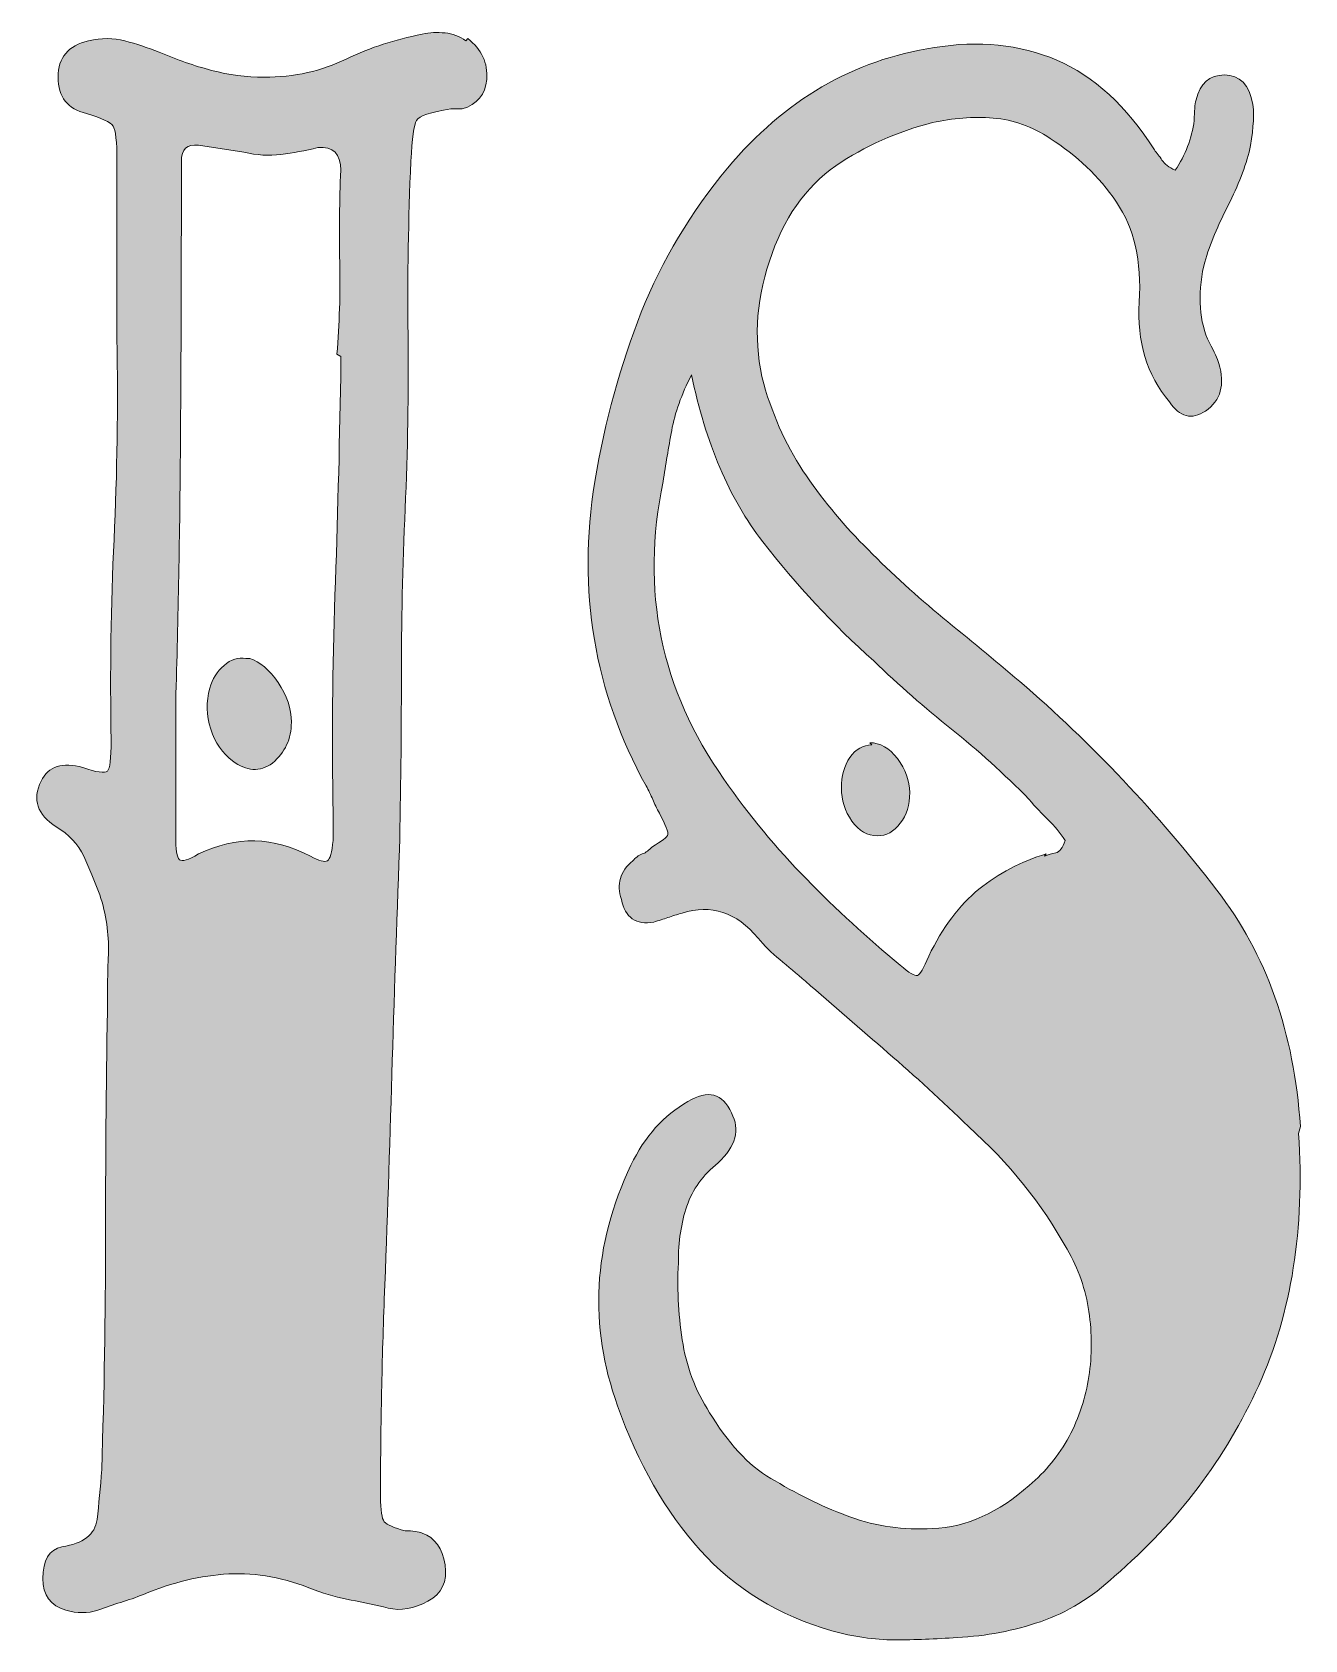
# Model space of a CAD drawing. Header units: inches. Extents: x 95 to 987, y -1033 to -47.
# Drawn here: x 455.6 to 520.9, y -869.9 to -787.6 of the extents above; entities that cross this region are included whole.
import ezdxf

# ---------------------------------------------------------------- set-up
doc = ezdxf.new("R2010")
doc.units = ezdxf.units.IN
doc.header["$MEASUREMENT"] = 0
doc.layers.add('Layer 1', color=7, linetype='Continuous')

# ---------------------------------------------------------------- blocks, each defined once
blk = doc.blocks.new('block 2')
at = {"layer": 'Layer 1', "true_color": 0x71020c}
h = blk.add_hatch(color=16, dxfattribs=at)
h.dxf.hatch_style = 2
edge = h.paths.add_edge_path()
edge.add_spline(control_points=[(470.09, -867.385), (470.737, -867.616), (471.37, -867.791), (471.985, -867.909), (472.599, -868.024), (473.233, -868.161), (473.879, -868.317), (474.526, -868.472), (475.208, -868.354), (475.922, -867.965), (476.633, -867.579), (476.925, -866.959), (476.797, -866.103), (476.665, -865.252), (476.276, -864.707), (475.629, -864.474), (475.436, -864.399), (475.143, -864.358), (474.754, -864.358), (474.172, -864.203), (473.815, -864.05), (473.686, -863.891), (473.555, -863.738), (473.493, -863.312), (473.493, -862.611), (473.493, -860.907), (473.506, -859.219), (473.541, -857.55), (473.573, -855.881), (473.622, -854.193), (473.686, -852.486), (473.834, -848.605), (473.963, -844.765), (474.075, -840.962), (474.185, -837.162), (474.314, -833.322), (474.464, -829.439), (474.526, -826.492), (474.561, -823.583), (474.561, -820.712), (474.561, -817.84), (474.625, -814.931), (474.754, -811.982), (474.883, -809.033), (474.934, -806.064), (474.902, -803.078), (474.867, -800.091), (474.915, -797.123), (475.047, -794.173), (475.111, -793.009), (475.208, -792.311), (475.339, -792.077), (475.468, -791.844), (476.05, -791.653), (477.089, -791.495), (477.089, -791.495), (477.671, -791.495), (477.671, -791.495), (478.447, -791.262), (478.868, -790.76), (478.935, -789.981), (478.997, -789.131), (478.675, -788.43), (477.961, -787.888), (477.961, -787.888), (477.865, -788.004), (477.865, -788.004), (477.54, -787.77), (477.186, -787.636), (476.797, -787.596), (476.407, -787.558), (476.018, -787.58), (475.629, -787.655), (474.915, -787.81), (474.247, -787.985), (473.63, -788.178), (473.01, -788.374), (472.377, -788.626), (471.724, -788.935), (470.487, -789.557), (469.086, -789.866), (467.522, -789.866), (466.612, -789.866), (465.716, -789.751), (464.836, -789.517), (463.955, -789.284), (463.059, -788.975), (462.149, -788.586), (461.562, -788.352), (460.977, -788.159), (460.389, -788.004), (459.804, -787.848), (459.184, -787.848), (458.534, -788.004), (457.49, -788.237), (456.97, -788.86), (456.97, -789.866), (456.97, -790.875), (457.456, -791.495), (458.427, -791.728), (459.205, -791.962), (459.659, -792.177), (459.788, -792.37), (459.919, -792.563), (459.984, -793.164), (459.984, -794.173), (459.984, -794.173), (459.984, -803.252), (459.984, -803.252), (460.048, -806.743), (459.997, -810.176), (459.839, -813.552), (459.675, -816.928), (459.627, -820.36), (459.691, -823.854), (459.691, -824.785), (459.627, -825.309), (459.498, -825.424), (459.366, -825.54), (458.945, -825.483), (458.234, -825.25), (457.198, -824.941), (456.484, -825.175), (456.095, -825.947), (455.641, -826.879), (455.902, -827.657), (456.873, -828.277), (457.52, -828.666), (457.99, -829.168), (458.282, -829.79), (458.575, -830.41), (458.848, -831.071), (459.109, -831.768), (459.431, -832.777), (459.578, -833.768), (459.546, -834.736), (459.511, -835.708), (459.498, -836.695), (459.498, -837.704), (459.431, -841.66), (459.401, -845.581), (459.401, -849.459), (459.401, -853.339), (459.334, -857.257), (459.205, -861.216), (459.141, -862.147), (459.06, -863), (458.964, -863.776), (458.865, -864.552), (458.266, -865.018), (457.166, -865.171), (456.516, -865.33), (456.192, -865.872), (456.192, -866.803), (456.192, -867.656), (456.581, -868.199), (457.359, -868.432), (457.941, -868.588), (458.491, -868.588), (459.012, -868.432), (459.401, -868.276), (459.788, -868.14), (460.177, -868.024), (460.566, -867.909), (460.955, -867.775), (461.344, -867.616), (462.834, -866.996), (464.291, -866.647), (465.716, -866.57), (467.141, -866.492), (468.598, -866.763), (470.09, -867.385)], knot_values=[0, 0, 0, 0, 1, 1, 1, 2, 2, 2, 3, 3, 3, 4, 4, 4, 5, 5, 5, 6, 6, 6, 7, 7, 7, 8, 8, 8, 9, 9, 9, 10, 10, 10, 11, 11, 11, 12, 12, 12, 13, 13, 13, 14, 14, 14, 15, 15, 15, 16, 16, 16, 17, 17, 17, 18, 18, 18, 19, 19, 19, 20, 20, 20, 21, 21, 21, 22, 22, 22, 23, 23, 23, 24, 24, 24, 25, 25, 25, 26, 26, 26, 27, 27, 27, 28, 28, 28, 29, 29, 29, 30, 30, 30, 31, 31, 31, 32, 32, 32, 33, 33, 33, 34, 34, 34, 35, 35, 35, 36, 36, 36, 37, 37, 37, 38, 38, 38, 39, 39, 39, 40, 40, 40, 41, 41, 41, 42, 42, 42, 43, 43, 43, 44, 44, 44, 45, 45, 45, 46, 46, 46, 47, 47, 47, 48, 48, 48, 49, 49, 49, 50, 50, 50, 51, 51, 51, 52, 52, 52, 53, 53, 53, 54, 54, 54, 55, 55, 55, 56, 56, 56, 57, 57, 57, 57], degree=3, periodic=1)
edge = h.paths.add_edge_path()
edge.add_spline(control_points=[(463.191, -829.965), (463.059, -829.847), (462.995, -829.439), (462.995, -828.741), (462.995, -828.741), (462.995, -821.874), (462.995, -821.874), (463.126, -817.607), (463.207, -813.243), (463.239, -808.78), (463.271, -804.32), (463.287, -799.801), (463.287, -795.22), (463.287, -795.22), (463.287, -794.173), (463.287, -794.173), (463.287, -793.553), (463.58, -793.282), (464.162, -793.357), (464.162, -793.357), (466.494, -793.706), (466.494, -793.706), (467.141, -793.865), (467.774, -793.902), (468.389, -793.824), (469.006, -793.747), (469.637, -793.631), (470.286, -793.476), (471.062, -793.398), (471.451, -793.784), (471.451, -794.638), (471.386, -796.191), (471.37, -797.764), (471.402, -799.353), (471.435, -800.944), (471.386, -802.514), (471.258, -804.065), (471.258, -804.065), (471.451, -804.183), (471.451, -804.183), (471.451, -804.183), (471.451, -805.23), (471.451, -805.23), (471.386, -808.955), (471.29, -812.68), (471.158, -816.404), (471.029, -820.129), (470.997, -823.854), (471.062, -827.576), (471.062, -827.576), (471.062, -828.975), (471.062, -828.975), (470.997, -829.597), (470.901, -829.946), (470.772, -830.021), (470.64, -830.099), (470.348, -830.021), (469.897, -829.79), (468.016, -828.781), (466.105, -828.741), (464.162, -829.672), (463.644, -829.984), (463.319, -830.08), (463.191, -829.965)], knot_values=[0, 0, 0, 0, 1, 1, 1, 2, 2, 2, 3, 3, 3, 4, 4, 4, 5, 5, 5, 6, 6, 6, 7, 7, 7, 8, 8, 8, 9, 9, 9, 10, 10, 10, 11, 11, 11, 12, 12, 12, 13, 13, 13, 14, 14, 14, 15, 15, 15, 16, 16, 16, 17, 17, 17, 18, 18, 18, 19, 19, 19, 20, 20, 20, 21, 21, 21, 21], degree=3, periodic=1)
h = blk.add_hatch(color=16, dxfattribs=at)
h.dxf.hatch_style = 2
edge = h.paths.add_edge_path()
edge.add_spline(control_points=[(516.351, -831.535), (513.305, -827.576), (509.937, -824.01), (506.244, -820.827), (504.948, -819.74), (503.636, -818.656), (502.307, -817.566), (500.979, -816.482), (499.699, -815.318), (498.47, -814.075), (497.302, -812.913), (496.25, -811.652), (495.311, -810.294), (494.372, -808.936), (493.642, -807.366), (493.124, -805.579), (492.606, -803.563), (492.702, -801.467), (493.416, -799.294), (494.127, -797.123), (495.263, -795.494), (496.816, -794.407), (498.306, -793.398), (499.959, -792.66), (501.773, -792.193), (502.809, -791.962), (503.848, -791.884), (504.883, -791.962), (505.919, -792.04), (506.891, -792.389), (507.801, -793.009), (509.161, -793.865), (510.294, -794.949), (511.201, -796.267), (512.108, -797.587), (512.497, -799.294), (512.368, -801.39), (512.237, -803.408), (512.755, -805.114), (513.922, -806.51), (514.44, -807.288), (515.054, -807.441), (515.768, -806.977), (516.546, -806.435), (516.772, -805.619), (516.45, -804.532), (516.383, -804.299), (516.222, -803.95), (515.964, -803.485), (515.444, -802.399), (515.347, -801.081), (515.672, -799.527), (515.929, -798.596), (516.318, -797.627), (516.836, -796.618), (517.354, -795.609), (517.743, -794.638), (518.004, -793.706), (518.197, -792.775), (518.261, -791.962), (518.197, -791.262), (518.004, -790.255), (517.518, -789.751), (516.74, -789.751), (515.964, -789.751), (515.476, -790.177), (515.282, -791.031), (515.218, -791.262), (515.186, -791.613), (515.186, -792.077), (515.054, -793.009), (514.732, -793.865), (514.214, -794.638), (513.89, -794.485), (513.662, -794.31), (513.533, -794.114), (513.404, -793.921), (513.272, -793.747), (513.144, -793.591), (511.719, -791.342), (510.049, -789.807), (508.139, -788.994), (506.228, -788.178), (504.137, -787.966), (501.872, -788.352), (497.723, -788.975), (494.195, -791.031), (491.277, -794.522), (489.399, -796.774), (487.926, -799.235), (486.855, -801.913), (485.787, -804.591), (484.992, -807.481), (484.474, -810.584), (483.567, -816.171), (484.442, -821.372), (487.099, -826.181), (487.228, -826.414), (487.343, -826.645), (487.44, -826.879), (487.536, -827.112), (487.649, -827.346), (487.778, -827.576), (488.103, -828.199), (488.248, -828.567), (488.215, -828.682), (488.183, -828.8), (487.909, -829.015), (487.392, -829.323), (487.26, -829.479), (487.099, -829.597), (486.906, -829.672), (486.71, -829.75), (486.549, -829.868), (486.417, -830.021), (485.771, -830.566), (485.575, -831.226), (485.835, -832.002), (486.031, -832.933), (486.578, -833.322), (487.488, -833.164), (487.746, -833.089), (487.99, -833.011), (488.215, -832.933), (488.443, -832.855), (488.685, -832.777), (488.945, -832.699), (490.435, -832.233), (491.731, -832.662), (492.834, -833.98), (493.156, -834.369), (493.529, -834.736), (493.95, -835.085), (494.372, -835.434), (494.809, -835.804), (495.263, -836.191), (496.688, -837.433), (498.097, -838.654), (499.489, -839.857), (500.882, -841.062), (502.259, -842.32), (503.619, -843.641), (505.694, -845.503), (507.377, -847.596), (508.673, -849.926), (509.258, -850.935), (509.628, -852.003), (509.792, -853.127), (509.953, -854.252), (509.953, -855.357), (509.792, -856.444), (509.628, -857.531), (509.29, -858.559), (508.772, -859.528), (508.251, -860.499), (507.572, -861.331), (506.73, -862.029), (505.176, -863.427), (503.523, -864.165), (501.773, -864.243), (500.284, -864.321), (498.891, -864.125), (497.595, -863.661), (496.298, -863.194), (495.002, -862.574), (493.709, -861.798), (492.541, -861.178), (491.473, -860.091), (490.499, -858.537), (489.724, -857.375), (489.219, -856.133), (488.994, -854.813), (488.766, -853.495), (488.685, -852.099), (488.752, -850.623), (488.752, -849.537), (488.897, -848.568), (489.19, -847.714), (489.479, -846.861), (490.013, -846.123), (490.792, -845.503), (491.699, -844.65), (491.924, -843.796), (491.473, -842.943), (491.017, -841.934), (490.274, -841.741), (489.238, -842.361), (488.006, -843.058), (487.035, -844.145), (486.321, -845.618), (484.378, -849.733), (484.15, -853.844), (485.642, -857.955), (486.678, -860.907), (488.087, -863.368), (489.869, -865.349), (491.65, -867.326), (493.902, -868.706), (496.623, -869.479), (497.723, -869.787), (498.794, -869.946), (499.83, -869.946), (500.866, -869.946), (501.934, -869.905), (503.037, -869.828), (504.527, -869.75), (505.954, -869.479), (507.312, -869.014), (508.673, -868.547), (509.937, -867.775), (511.104, -866.685), (514.343, -863.891), (516.804, -860.633), (518.489, -856.909), (520.175, -853.184), (520.854, -848.876), (520.532, -843.99), (520.532, -843.99), (520.628, -843.641), (520.628, -843.641), (520.304, -838.829), (518.879, -834.793), (516.351, -831.535)], knot_values=[0, 0, 0, 0, 1, 1, 1, 2, 2, 2, 3, 3, 3, 4, 4, 4, 5, 5, 5, 6, 6, 6, 7, 7, 7, 8, 8, 8, 9, 9, 9, 10, 10, 10, 11, 11, 11, 12, 12, 12, 13, 13, 13, 14, 14, 14, 15, 15, 15, 16, 16, 16, 17, 17, 17, 18, 18, 18, 19, 19, 19, 20, 20, 20, 21, 21, 21, 22, 22, 22, 23, 23, 23, 24, 24, 24, 25, 25, 25, 26, 26, 26, 27, 27, 27, 28, 28, 28, 29, 29, 29, 30, 30, 30, 31, 31, 31, 32, 32, 32, 33, 33, 33, 34, 34, 34, 35, 35, 35, 36, 36, 36, 37, 37, 37, 38, 38, 38, 39, 39, 39, 40, 40, 40, 41, 41, 41, 42, 42, 42, 43, 43, 43, 44, 44, 44, 45, 45, 45, 46, 46, 46, 47, 47, 47, 48, 48, 48, 49, 49, 49, 50, 50, 50, 51, 51, 51, 52, 52, 52, 53, 53, 53, 54, 54, 54, 55, 55, 55, 56, 56, 56, 57, 57, 57, 58, 58, 58, 59, 59, 59, 60, 60, 60, 61, 61, 61, 62, 62, 62, 63, 63, 63, 64, 64, 64, 65, 65, 65, 66, 66, 66, 67, 67, 67, 68, 68, 68, 69, 69, 69, 70, 70, 70, 71, 71, 71, 72, 72, 72, 73, 73, 73, 74, 74, 74, 74], degree=3, periodic=1)
edge = h.paths.add_edge_path()
edge.add_spline(control_points=[(508.09, -829.613), (507.897, -829.654), (507.701, -829.713), (507.508, -829.79), (507.508, -829.79), (507.605, -829.672), (507.605, -829.672), (506.308, -830.061), (505.16, -830.663), (504.156, -831.476), (503.15, -832.292), (502.291, -833.437), (501.58, -834.911), (501.32, -835.533), (501.126, -835.861), (500.998, -835.901), (500.866, -835.939), (500.574, -835.764), (500.123, -835.375), (498.437, -833.98), (496.833, -832.506), (495.311, -830.952), (493.789, -829.401), (492.378, -827.695), (491.084, -825.832), (487.842, -821.254), (486.806, -816.171), (487.974, -810.584), (488.103, -809.73), (488.248, -808.858), (488.411, -807.964), (488.572, -807.073), (488.913, -806.123), (489.431, -805.114), (490.145, -808.606), (491.358, -811.456), (493.075, -813.67), (494.793, -815.881), (496.688, -817.918), (498.762, -819.78), (500.056, -821.02), (501.384, -822.185), (502.745, -823.272), (504.105, -824.359), (505.434, -825.561), (506.73, -826.879), (507.054, -827.268), (507.377, -827.617), (507.701, -827.928), (508.026, -828.237), (508.318, -828.588), (508.576, -828.975), (508.447, -829.364), (508.286, -829.576), (508.09, -829.613)], knot_values=[0, 0, 0, 0, 1, 1, 1, 2, 2, 2, 3, 3, 3, 4, 4, 4, 5, 5, 5, 6, 6, 6, 7, 7, 7, 8, 8, 8, 9, 9, 9, 10, 10, 10, 11, 11, 11, 12, 12, 12, 13, 13, 13, 14, 14, 14, 15, 15, 15, 16, 16, 16, 17, 17, 17, 18, 18, 18, 18], degree=3, periodic=1)
h = blk.add_hatch(color=16, dxfattribs=at)
h.dxf.hatch_style = 2
edge = h.paths.add_edge_path()
edge.add_spline(control_points=[(468.925, -822.923), (468.925, -822.223), (468.697, -821.546), (468.244, -820.886), (467.79, -820.226), (467.305, -819.818), (466.787, -819.662), (466.787, -819.662), (466.591, -819.662), (466.591, -819.662), (466.204, -819.587), (465.829, -819.703), (465.474, -820.011), (465.117, -820.323), (464.873, -820.712), (464.744, -821.176), (464.551, -821.874), (464.567, -822.571), (464.793, -823.272), (465.021, -823.97), (465.391, -824.514), (465.912, -824.901), (466.623, -825.446), (467.305, -825.483), (467.951, -825.016), (468.598, -824.474), (468.925, -823.776), (468.925, -822.923)], knot_values=[0, 0, 0, 0, 1, 1, 1, 2, 2, 2, 3, 3, 3, 4, 4, 4, 5, 5, 5, 6, 6, 6, 7, 7, 7, 8, 8, 8, 9, 9, 9, 9], degree=3, periodic=1)
h = blk.add_hatch(color=16, dxfattribs=at)
h.dxf.hatch_style = 2
edge = h.paths.add_edge_path()
edge.add_spline(control_points=[(498.566, -823.97), (498.566, -823.97), (498.663, -824.085), (498.663, -824.085), (498.209, -824.085), (497.839, -824.3), (497.546, -824.726), (497.254, -825.153), (497.109, -825.676), (497.109, -826.296), (497.109, -826.919), (497.286, -827.483), (497.643, -827.984), (498, -828.492), (498.437, -828.741), (498.955, -828.741), (499.409, -828.741), (499.798, -828.529), (500.123, -828.102), (500.445, -827.676), (500.608, -827.152), (500.608, -826.53), (500.608, -825.91), (500.396, -825.328), (499.975, -824.785), (499.554, -824.243), (499.084, -823.97), (498.566, -823.97)], knot_values=[0, 0, 0, 0, 1, 1, 1, 2, 2, 2, 3, 3, 3, 4, 4, 4, 5, 5, 5, 6, 6, 6, 7, 7, 7, 8, 8, 8, 9, 9, 9, 9], degree=3, periodic=1)
at = {"layer": 'Layer 1', "lineweight": 0}
for points, knots in [([(470.09, -867.385), (470.737, -867.616), (471.37, -867.791), (471.985, -867.909), (472.599, -868.024), (473.233, -868.161), (473.879, -868.317), (474.526, -868.472), (475.208, -868.354), (475.922, -867.965), (476.633, -867.579), (476.925, -866.959), (476.797, -866.103), (476.665, -865.252), (476.276, -864.707), (475.629, -864.474), (475.436, -864.399), (475.143, -864.358), (474.754, -864.358), (474.172, -864.203), (473.815, -864.05), (473.686, -863.891), (473.555, -863.738), (473.493, -863.312), (473.493, -862.611), (473.493, -860.907), (473.506, -859.219), (473.541, -857.55), (473.573, -855.881), (473.622, -854.193), (473.686, -852.486), (473.834, -848.605), (473.963, -844.765), (474.075, -840.962), (474.185, -837.162), (474.314, -833.322), (474.464, -829.439), (474.526, -826.492), (474.561, -823.583), (474.561, -820.712), (474.561, -817.84), (474.625, -814.931), (474.754, -811.982), (474.883, -809.033), (474.934, -806.064), (474.902, -803.078), (474.867, -800.091), (474.915, -797.123), (475.047, -794.173), (475.111, -793.009), (475.208, -792.311), (475.339, -792.077), (475.468, -791.844), (476.05, -791.653), (477.089, -791.495), (477.089, -791.495), (477.671, -791.495), (477.671, -791.495), (478.447, -791.262), (478.868, -790.76), (478.935, -789.981), (478.997, -789.131), (478.675, -788.43), (477.961, -787.888), (477.961, -787.888), (477.865, -788.004), (477.865, -788.004), (477.54, -787.77), (477.186, -787.636), (476.797, -787.596), (476.407, -787.558), (476.018, -787.58), (475.629, -787.655), (474.915, -787.81), (474.247, -787.985), (473.63, -788.178), (473.01, -788.374), (472.377, -788.626), (471.724, -788.935), (470.487, -789.557), (469.086, -789.866), (467.522, -789.866), (466.612, -789.866), (465.716, -789.751), (464.836, -789.517), (463.955, -789.284), (463.059, -788.975), (462.149, -788.586), (461.562, -788.352), (460.977, -788.159), (460.389, -788.004), (459.804, -787.848), (459.184, -787.848), (458.534, -788.004), (457.49, -788.237), (456.97, -788.86), (456.97, -789.866), (456.97, -790.875), (457.456, -791.495), (458.427, -791.728), (459.205, -791.962), (459.659, -792.177), (459.788, -792.37), (459.919, -792.563), (459.984, -793.164), (459.984, -794.173), (459.984, -794.173), (459.984, -803.252), (459.984, -803.252), (460.048, -806.743), (459.997, -810.176), (459.839, -813.552), (459.675, -816.928), (459.627, -820.36), (459.691, -823.854), (459.691, -824.785), (459.627, -825.309), (459.498, -825.424), (459.366, -825.54), (458.945, -825.483), (458.234, -825.25), (457.198, -824.941), (456.484, -825.175), (456.095, -825.947), (455.641, -826.879), (455.902, -827.657), (456.873, -828.277), (457.52, -828.666), (457.99, -829.168), (458.282, -829.79), (458.575, -830.41), (458.848, -831.071), (459.109, -831.768), (459.431, -832.777), (459.578, -833.768), (459.546, -834.736), (459.511, -835.708), (459.498, -836.695), (459.498, -837.704), (459.431, -841.66), (459.401, -845.581), (459.401, -849.459), (459.401, -853.339), (459.334, -857.257), (459.205, -861.216), (459.141, -862.147), (459.06, -863), (458.964, -863.776), (458.865, -864.552), (458.266, -865.018), (457.166, -865.171), (456.516, -865.33), (456.192, -865.872), (456.192, -866.803), (456.192, -867.656), (456.581, -868.199), (457.359, -868.432), (457.941, -868.588), (458.491, -868.588), (459.012, -868.432), (459.401, -868.276), (459.788, -868.14), (460.177, -868.024), (460.566, -867.909), (460.955, -867.775), (461.344, -867.616), (462.834, -866.996), (464.291, -866.647), (465.716, -866.57), (467.141, -866.492), (468.598, -866.763), (470.09, -867.385)], [0, 0, 0, 0, 1, 1, 1, 2, 2, 2, 3, 3, 3, 4, 4, 4, 5, 5, 5, 6, 6, 6, 7, 7, 7, 8, 8, 8, 9, 9, 9, 10, 10, 10, 11, 11, 11, 12, 12, 12, 13, 13, 13, 14, 14, 14, 15, 15, 15, 16, 16, 16, 17, 17, 17, 18, 18, 18, 19, 19, 19, 20, 20, 20, 21, 21, 21, 22, 22, 22, 23, 23, 23, 24, 24, 24, 25, 25, 25, 26, 26, 26, 27, 27, 27, 28, 28, 28, 29, 29, 29, 30, 30, 30, 31, 31, 31, 32, 32, 32, 33, 33, 33, 34, 34, 34, 35, 35, 35, 36, 36, 36, 37, 37, 37, 38, 38, 38, 39, 39, 39, 40, 40, 40, 41, 41, 41, 42, 42, 42, 43, 43, 43, 44, 44, 44, 45, 45, 45, 46, 46, 46, 47, 47, 47, 48, 48, 48, 49, 49, 49, 50, 50, 50, 51, 51, 51, 52, 52, 52, 53, 53, 53, 54, 54, 54, 55, 55, 55, 56, 56, 56, 57, 57, 57, 57]), ([(516.351, -831.535), (513.305, -827.576), (509.937, -824.01), (506.244, -820.827), (504.948, -819.74), (503.636, -818.656), (502.307, -817.566), (500.979, -816.482), (499.699, -815.318), (498.47, -814.075), (497.302, -812.913), (496.25, -811.652), (495.311, -810.294), (494.372, -808.936), (493.642, -807.366), (493.124, -805.579), (492.606, -803.563), (492.702, -801.467), (493.416, -799.294), (494.127, -797.123), (495.263, -795.494), (496.816, -794.407), (498.306, -793.398), (499.959, -792.66), (501.773, -792.193), (502.809, -791.962), (503.848, -791.884), (504.883, -791.962), (505.919, -792.04), (506.891, -792.389), (507.801, -793.009), (509.161, -793.865), (510.294, -794.949), (511.201, -796.267), (512.108, -797.587), (512.497, -799.294), (512.368, -801.39), (512.237, -803.408), (512.755, -805.114), (513.922, -806.51), (514.44, -807.288), (515.054, -807.441), (515.768, -806.977), (516.546, -806.435), (516.772, -805.619), (516.45, -804.532), (516.383, -804.299), (516.222, -803.95), (515.964, -803.485), (515.444, -802.399), (515.347, -801.081), (515.672, -799.527), (515.929, -798.596), (516.318, -797.627), (516.836, -796.618), (517.354, -795.609), (517.743, -794.638), (518.004, -793.706), (518.197, -792.775), (518.261, -791.962), (518.197, -791.262), (518.004, -790.255), (517.518, -789.751), (516.74, -789.751), (515.964, -789.751), (515.476, -790.177), (515.282, -791.031), (515.218, -791.262), (515.186, -791.613), (515.186, -792.077), (515.054, -793.009), (514.732, -793.865), (514.214, -794.638), (513.89, -794.485), (513.662, -794.31), (513.533, -794.114), (513.404, -793.921), (513.272, -793.747), (513.144, -793.591), (511.719, -791.342), (510.049, -789.807), (508.139, -788.994), (506.228, -788.178), (504.137, -787.966), (501.872, -788.352), (497.723, -788.975), (494.195, -791.031), (491.277, -794.522), (489.399, -796.774), (487.926, -799.235), (486.855, -801.913), (485.787, -804.591), (484.992, -807.481), (484.474, -810.584), (483.567, -816.171), (484.442, -821.372), (487.099, -826.181), (487.228, -826.414), (487.343, -826.645), (487.44, -826.879), (487.536, -827.112), (487.649, -827.346), (487.778, -827.576), (488.103, -828.199), (488.248, -828.567), (488.215, -828.682), (488.183, -828.8), (487.909, -829.015), (487.392, -829.323), (487.26, -829.479), (487.099, -829.597), (486.906, -829.672), (486.71, -829.75), (486.549, -829.868), (486.417, -830.021), (485.771, -830.566), (485.575, -831.226), (485.835, -832.002), (486.031, -832.933), (486.578, -833.322), (487.488, -833.164), (487.746, -833.089), (487.99, -833.011), (488.215, -832.933), (488.443, -832.855), (488.685, -832.777), (488.945, -832.699), (490.435, -832.233), (491.731, -832.662), (492.834, -833.98), (493.156, -834.369), (493.529, -834.736), (493.95, -835.085), (494.372, -835.434), (494.809, -835.804), (495.263, -836.191), (496.688, -837.433), (498.097, -838.654), (499.489, -839.857), (500.882, -841.062), (502.259, -842.32), (503.619, -843.641), (505.694, -845.503), (507.377, -847.596), (508.673, -849.926), (509.258, -850.935), (509.628, -852.003), (509.792, -853.127), (509.953, -854.252), (509.953, -855.357), (509.792, -856.444), (509.628, -857.531), (509.29, -858.559), (508.772, -859.528), (508.251, -860.499), (507.572, -861.331), (506.73, -862.029), (505.176, -863.427), (503.523, -864.165), (501.773, -864.243), (500.284, -864.321), (498.891, -864.125), (497.595, -863.661), (496.298, -863.194), (495.002, -862.574), (493.709, -861.798), (492.541, -861.178), (491.473, -860.091), (490.499, -858.537), (489.724, -857.375), (489.219, -856.133), (488.994, -854.813), (488.766, -853.495), (488.685, -852.099), (488.752, -850.623), (488.752, -849.537), (488.897, -848.568), (489.19, -847.714), (489.479, -846.861), (490.013, -846.123), (490.792, -845.503), (491.699, -844.65), (491.924, -843.796), (491.473, -842.943), (491.017, -841.934), (490.274, -841.741), (489.238, -842.361), (488.006, -843.058), (487.035, -844.145), (486.321, -845.618), (484.378, -849.733), (484.15, -853.844), (485.642, -857.955), (486.678, -860.907), (488.087, -863.368), (489.869, -865.349), (491.65, -867.326), (493.902, -868.706), (496.623, -869.479), (497.723, -869.787), (498.794, -869.946), (499.83, -869.946), (500.866, -869.946), (501.934, -869.905), (503.037, -869.828), (504.527, -869.75), (505.954, -869.479), (507.312, -869.014), (508.673, -868.547), (509.937, -867.775), (511.104, -866.685), (514.343, -863.891), (516.804, -860.633), (518.489, -856.909), (520.175, -853.184), (520.854, -848.876), (520.532, -843.99), (520.532, -843.99), (520.628, -843.641), (520.628, -843.641), (520.304, -838.829), (518.879, -834.793), (516.351, -831.535)], [0, 0, 0, 0, 1, 1, 1, 2, 2, 2, 3, 3, 3, 4, 4, 4, 5, 5, 5, 6, 6, 6, 7, 7, 7, 8, 8, 8, 9, 9, 9, 10, 10, 10, 11, 11, 11, 12, 12, 12, 13, 13, 13, 14, 14, 14, 15, 15, 15, 16, 16, 16, 17, 17, 17, 18, 18, 18, 19, 19, 19, 20, 20, 20, 21, 21, 21, 22, 22, 22, 23, 23, 23, 24, 24, 24, 25, 25, 25, 26, 26, 26, 27, 27, 27, 28, 28, 28, 29, 29, 29, 30, 30, 30, 31, 31, 31, 32, 32, 32, 33, 33, 33, 34, 34, 34, 35, 35, 35, 36, 36, 36, 37, 37, 37, 38, 38, 38, 39, 39, 39, 40, 40, 40, 41, 41, 41, 42, 42, 42, 43, 43, 43, 44, 44, 44, 45, 45, 45, 46, 46, 46, 47, 47, 47, 48, 48, 48, 49, 49, 49, 50, 50, 50, 51, 51, 51, 52, 52, 52, 53, 53, 53, 54, 54, 54, 55, 55, 55, 56, 56, 56, 57, 57, 57, 58, 58, 58, 59, 59, 59, 60, 60, 60, 61, 61, 61, 62, 62, 62, 63, 63, 63, 64, 64, 64, 65, 65, 65, 66, 66, 66, 67, 67, 67, 68, 68, 68, 69, 69, 69, 70, 70, 70, 71, 71, 71, 72, 72, 72, 73, 73, 73, 74, 74, 74, 74]), ([(463.191, -829.965), (463.059, -829.847), (462.995, -829.439), (462.995, -828.741), (462.995, -828.741), (462.995, -821.874), (462.995, -821.874), (463.126, -817.607), (463.207, -813.243), (463.239, -808.78), (463.271, -804.32), (463.287, -799.801), (463.287, -795.22), (463.287, -795.22), (463.287, -794.173), (463.287, -794.173), (463.287, -793.553), (463.58, -793.282), (464.162, -793.357), (464.162, -793.357), (466.494, -793.706), (466.494, -793.706), (467.141, -793.865), (467.774, -793.902), (468.389, -793.824), (469.006, -793.747), (469.637, -793.631), (470.286, -793.476), (471.062, -793.398), (471.451, -793.784), (471.451, -794.638), (471.386, -796.191), (471.37, -797.764), (471.402, -799.353), (471.435, -800.944), (471.386, -802.514), (471.258, -804.065), (471.258, -804.065), (471.451, -804.183), (471.451, -804.183), (471.451, -804.183), (471.451, -805.23), (471.451, -805.23), (471.386, -808.955), (471.29, -812.68), (471.158, -816.404), (471.029, -820.129), (470.997, -823.854), (471.062, -827.576), (471.062, -827.576), (471.062, -828.975), (471.062, -828.975), (470.997, -829.597), (470.901, -829.946), (470.772, -830.021), (470.64, -830.099), (470.348, -830.021), (469.897, -829.79), (468.016, -828.781), (466.105, -828.741), (464.162, -829.672), (463.644, -829.984), (463.319, -830.08), (463.191, -829.965)], [0, 0, 0, 0, 1, 1, 1, 2, 2, 2, 3, 3, 3, 4, 4, 4, 5, 5, 5, 6, 6, 6, 7, 7, 7, 8, 8, 8, 9, 9, 9, 10, 10, 10, 11, 11, 11, 12, 12, 12, 13, 13, 13, 14, 14, 14, 15, 15, 15, 16, 16, 16, 17, 17, 17, 18, 18, 18, 19, 19, 19, 20, 20, 20, 21, 21, 21, 21]), ([(508.09, -829.613), (507.897, -829.654), (507.701, -829.713), (507.508, -829.79), (507.508, -829.79), (507.605, -829.672), (507.605, -829.672), (506.308, -830.061), (505.16, -830.663), (504.156, -831.476), (503.15, -832.292), (502.291, -833.437), (501.58, -834.911), (501.32, -835.533), (501.126, -835.861), (500.998, -835.901), (500.866, -835.939), (500.574, -835.764), (500.123, -835.375), (498.437, -833.98), (496.833, -832.506), (495.311, -830.952), (493.789, -829.401), (492.378, -827.695), (491.084, -825.832), (487.842, -821.254), (486.806, -816.171), (487.974, -810.584), (488.103, -809.73), (488.248, -808.858), (488.411, -807.964), (488.572, -807.073), (488.913, -806.123), (489.431, -805.114), (490.145, -808.606), (491.358, -811.456), (493.075, -813.67), (494.793, -815.881), (496.688, -817.918), (498.762, -819.78), (500.056, -821.02), (501.384, -822.185), (502.745, -823.272), (504.105, -824.359), (505.434, -825.561), (506.73, -826.879), (507.054, -827.268), (507.377, -827.617), (507.701, -827.928), (508.026, -828.237), (508.318, -828.588), (508.576, -828.975), (508.447, -829.364), (508.286, -829.576), (508.09, -829.613)], [0, 0, 0, 0, 1, 1, 1, 2, 2, 2, 3, 3, 3, 4, 4, 4, 5, 5, 5, 6, 6, 6, 7, 7, 7, 8, 8, 8, 9, 9, 9, 10, 10, 10, 11, 11, 11, 12, 12, 12, 13, 13, 13, 14, 14, 14, 15, 15, 15, 16, 16, 16, 17, 17, 17, 18, 18, 18, 18]), ([(468.925, -822.923), (468.925, -822.223), (468.697, -821.546), (468.244, -820.886), (467.79, -820.226), (467.305, -819.818), (466.787, -819.662), (466.787, -819.662), (466.591, -819.662), (466.591, -819.662), (466.204, -819.587), (465.829, -819.703), (465.474, -820.011), (465.117, -820.323), (464.873, -820.712), (464.744, -821.176), (464.551, -821.874), (464.567, -822.571), (464.793, -823.272), (465.021, -823.97), (465.391, -824.514), (465.912, -824.901), (466.623, -825.446), (467.305, -825.483), (467.951, -825.016), (468.598, -824.474), (468.925, -823.776), (468.925, -822.923)], [0, 0, 0, 0, 1, 1, 1, 2, 2, 2, 3, 3, 3, 4, 4, 4, 5, 5, 5, 6, 6, 6, 7, 7, 7, 8, 8, 8, 9, 9, 9, 9]), ([(498.566, -823.97), (498.566, -823.97), (498.663, -824.085), (498.663, -824.085), (498.209, -824.085), (497.839, -824.3), (497.546, -824.726), (497.254, -825.153), (497.109, -825.676), (497.109, -826.296), (497.109, -826.919), (497.286, -827.483), (497.643, -827.984), (498, -828.492), (498.437, -828.741), (498.955, -828.741), (499.409, -828.741), (499.798, -828.529), (500.123, -828.102), (500.445, -827.676), (500.608, -827.152), (500.608, -826.53), (500.608, -825.91), (500.396, -825.328), (499.975, -824.785), (499.554, -824.243), (499.084, -823.97), (498.566, -823.97)], [0, 0, 0, 0, 1, 1, 1, 2, 2, 2, 3, 3, 3, 4, 4, 4, 5, 5, 5, 6, 6, 6, 7, 7, 7, 8, 8, 8, 9, 9, 9, 9])]:
    blk.add_open_spline(points, degree=3, knots=knots, dxfattribs=at)

msp = doc.modelspace()

# ---------------------------------------------------------------- block references
at = {"layer": 'Layer 1'}
msp.add_blockref('block 2', (0, 0), dxfattribs=at)

doc.saveas('drawing.dxf')
